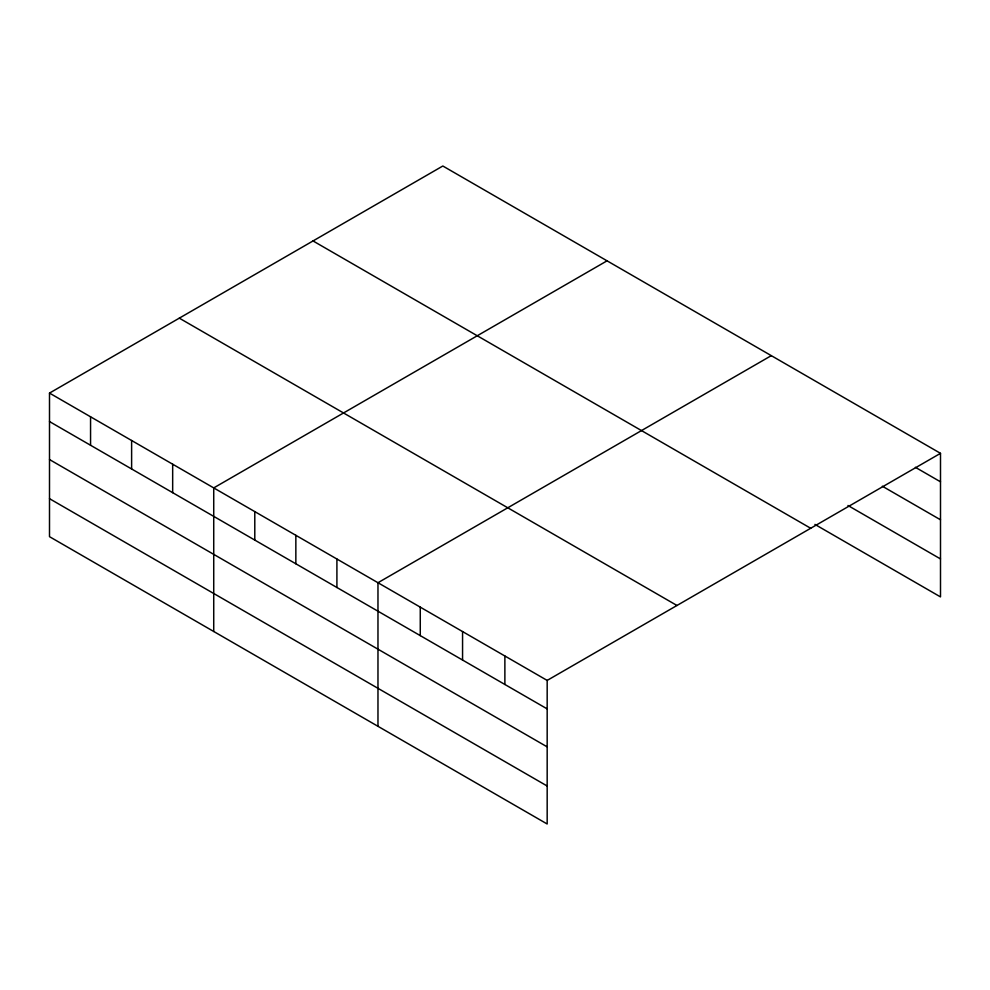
<?xml version="1.0" encoding="UTF-8"?>
<svg xmlns="http://www.w3.org/2000/svg" width="990" height="990" viewBox="0 0 990 990"><rect width="100%" height="100%" fill="white"/><g stroke="black" fill="none" stroke-linecap="round" stroke-linejoin="round"><path stroke-width="1.49" d="M547.173 746.868L547.173 680.415L49.5 393.092L49.5 536.667L547.173 823.989L547.173 746.868L49.5 459.546M814.918 524.403L940.5 596.908L940.5 453.333L442.827 166.011L49.5 393.092M607.056 260.828L213.729 487.909L213.729 631.484M771.297 355.645L377.97 582.726L377.97 726.301M547.173 680.415L940.5 453.333M915.379 467.305L940.5 481.808M882.337 486.214L940.5 519.787M847.96 505.494L940.5 558.929M313.026 240.941L810.699 528.276M179.301 318.149L676.974 605.484M49.5 421.554L547.173 708.89M49.5 498.675L547.173 786.01M504.875 655.999L504.875 684.461M462.565 631.571L462.565 660.045M420.267 607.155L420.267 635.617M336.909 559.028L336.909 587.491M295.849 535.318L295.849 563.793M254.789 511.62L254.789 540.082M172.668 464.211L172.668 492.674M131.62 440.5L131.62 468.963M90.56 416.79L90.56 445.265"/></g></svg>
